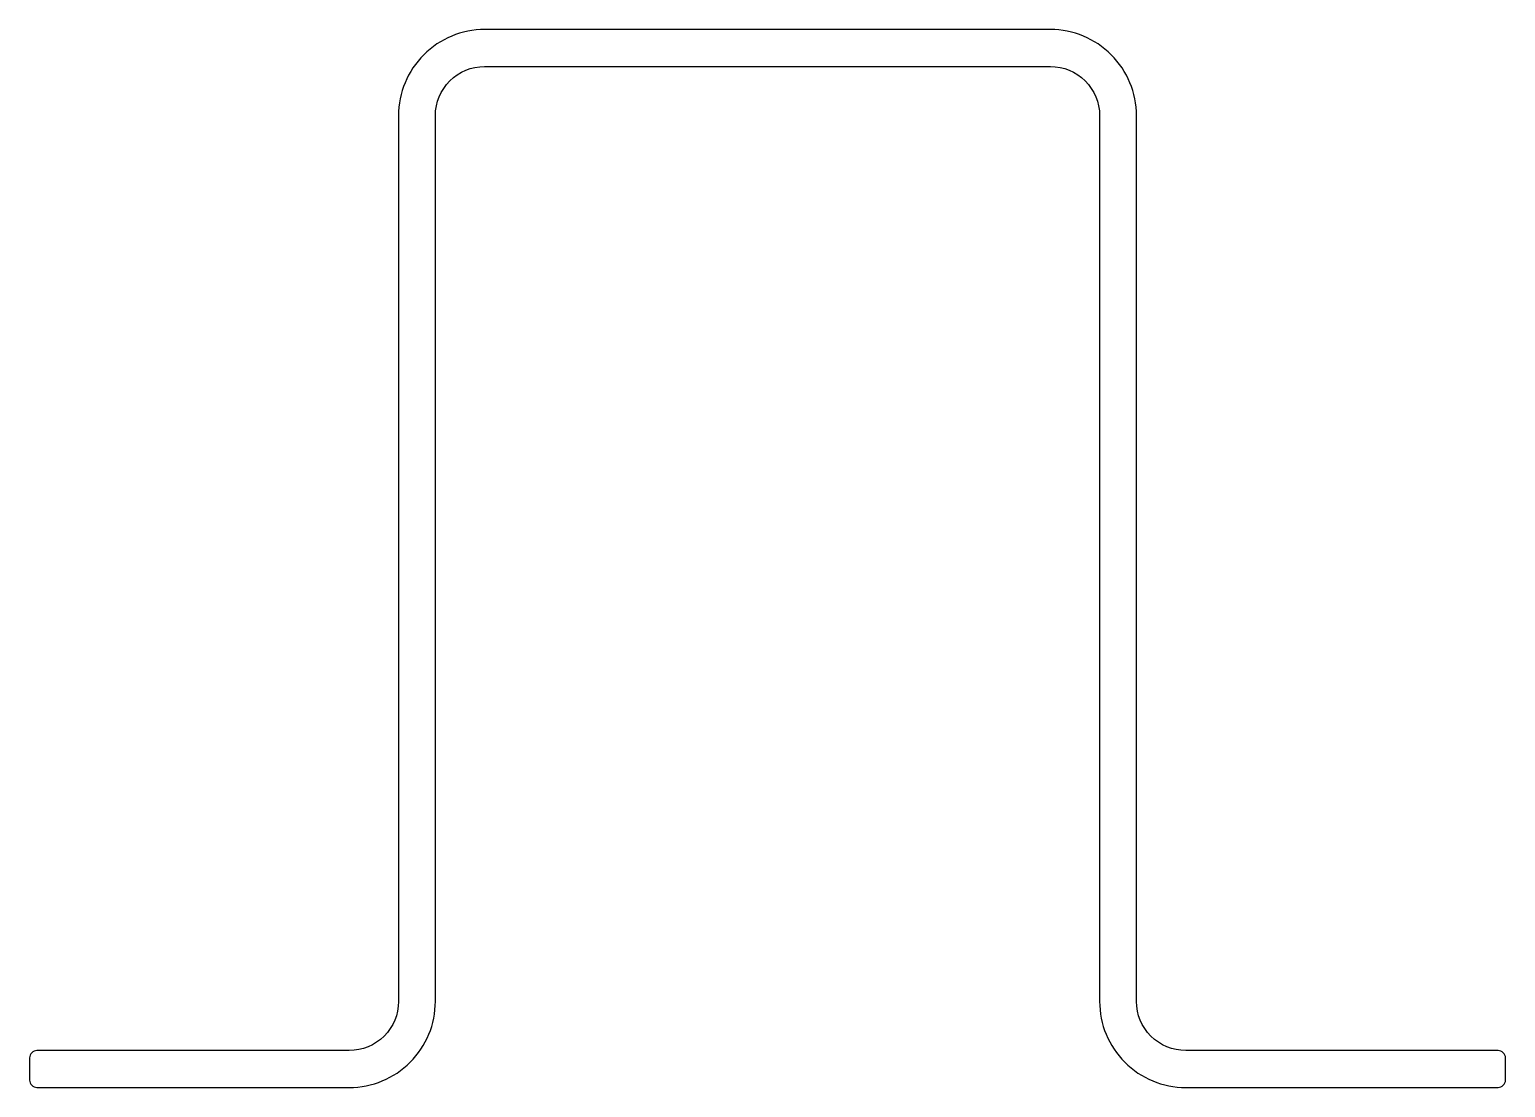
# Model space of a CAD drawing. Extents: x 124.8 to 184.8, y 196.5 to 239.5.
import ezdxf

# ---------------------------------------------------------------- set-up
doc = ezdxf.new("R2010")
doc.units = 0
doc.header["$LTSCALE"] = 15
doc.layers.add('KALIN_CIZGI', color=7, linetype='CONTINUOUS')

msp = doc.modelspace()

# ---------------------------------------------------------------- linework, layer by layer
at = {"layer": 'KALIN_CIZGI', "ltscale": 0.2}
msp.add_lwpolyline([(169.82, 200.031), (169.82, 236.031, 0.414214), (166.32, 239.531), (143.32, 239.531, 0.414214), (139.82, 236.031), (139.82, 200.031, -0.414214), (137.82, 198.031), (125.12, 198.031, 0.414214), (124.82, 197.731), (124.82, 196.831, 0.414214), (125.12, 196.531), (137.82, 196.531, 0.414214), (141.32, 200.031), (141.32, 236.031, -0.414214), (143.32, 238.031), (166.32, 238.031, -0.414214), (168.32, 236.031), (168.32, 200.031, 0.414214), (171.82, 196.531), (184.52, 196.531, 0.414214), (184.82, 196.831), (184.82, 197.731, 0.414214), (184.52, 198.031), (171.82, 198.031, -0.414214)], format="xyb", close=True, dxfattribs=at)

doc.saveas('drawing.dxf')
